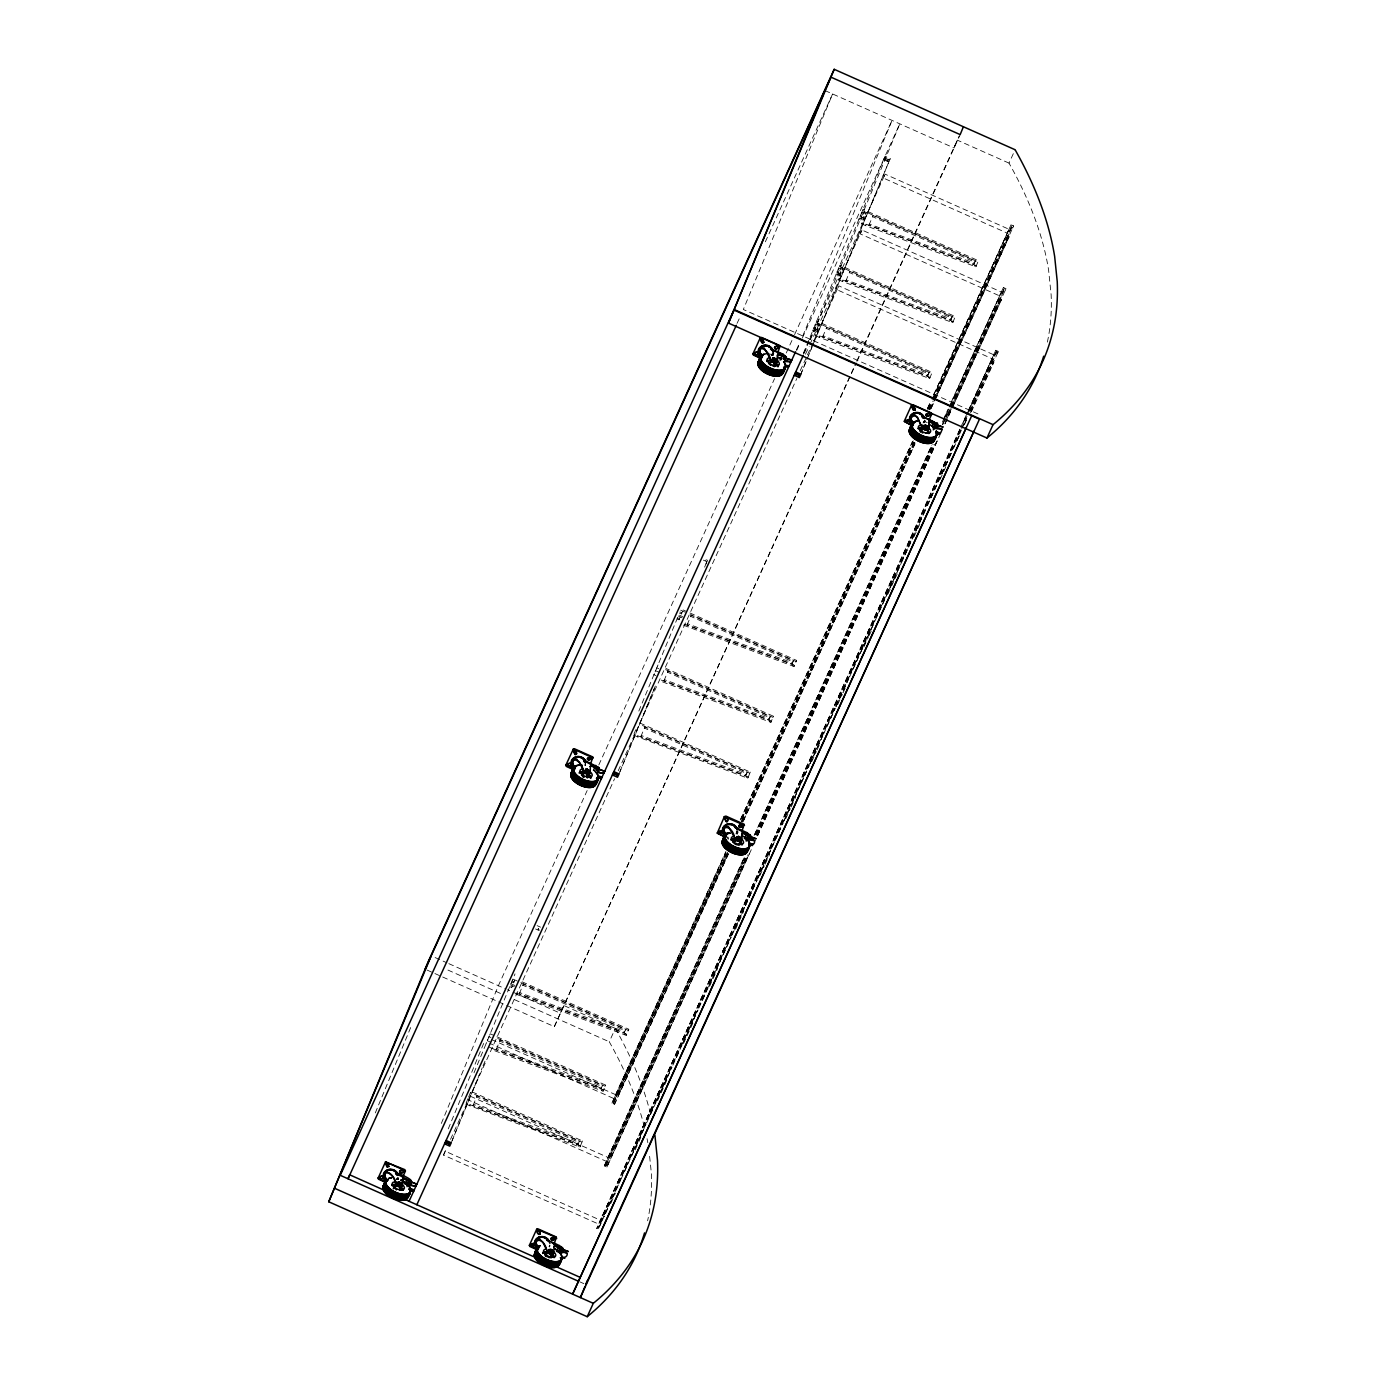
<?xml version="1.0" encoding="UTF-8"?>
<svg xmlns="http://www.w3.org/2000/svg" width="1386" height="1386" viewBox="0 0 1386 1386"><rect width="100%" height="100%" fill="white"/><g stroke="black" fill="none" stroke-linecap="round" stroke-linejoin="round"><path stroke-width="0.75" stroke-dasharray="5 3.75" d="M737.629 831.669L737.179 833.298M585.568 763.79L585.048 765.488A6.549 5.665 22.5 0 0 585.464 764.05M773.405 353.066L772.678 355.37A7.467 6.462 22.5 0 0 773.128 353.742M773.353 354.868L773.838 353.153M736.919 831.08L736.399 832.778A6.549 5.665 22.5 0 0 736.798 831.357M737.577 833.471L738.062 831.739M924.757 420.374L924.012 422.661A7.467 6.462 22.5 0 0 924.479 421.032M925.19 420.443L924.427 422.834A7.9 6.843 22.5 0 0 924.912 421.119M375.294 1112.923L377.772 1106.946M378.603 1104.937L411.677 1025.12M397.366 1178.013L396.794 1179.382A6.549 5.665 22.5 0 0 397.193 1177.961M397.782 1178.169L397.747 1178.256A6.982 6.046 22.5 0 1 396.881 1179.59M398.025 1178.81L397.747 1179.469A7.467 6.462 22.5 0 0 398.215 1177.84M398.44 1178.966L398.163 1179.659A7.9 6.843 22.5 0 0 398.648 1177.927M441.337 1123.44L498.388 985.689L587.162 790.557M448.267 1128.88L483.818 1043.034M473.995 1072.833L515.02 973.908M772.279 353.898L771.707 355.284A6.549 5.665 22.5 0 0 772.123 353.863M772.556 354.4L772.21 355.266A6.982 6.046 22.5 0 0 772.626 353.742M772.66 354.158L772.695 354.071A6.982 6.046 22.5 0 1 771.794 355.474M511.642 981.964L513.582 982.813L514.691 980.248L514.189 981.357M959.961 429.712L598.579 1224.046L443.52 1155.092L445.149 1151.177L600.207 1220.13M467.948 1098.648L466.146 1103.013L470.027 1104.729L580.439 1145.962L579.92 1147.071L465.627 1104.122M468.555 1097.192L470.356 1092.826L469.854 1093.952M539.258 930.058L538.236 928.828M538.478 928.377L537.976 929.486M452.148 1140.383L479.261 1074.912M451.247 1142.774L482.241 1067.844M483.056 1065.851L485.533 1059.909M473.024 1105.491L477.079 1095.806L579.313 1141.267L577.91 1144.559L473.024 1105.491L473.544 1104.365L578.412 1143.433L577.91 1144.559M496.171 1049.618L500.225 1039.95L602.46 1085.411L601.039 1088.703L496.171 1049.618L496.673 1048.509L601.559 1087.577L601.039 1088.703M519.317 993.762L523.354 984.095L625.588 1029.538L624.185 1032.83L519.317 993.762L519.819 992.653L624.688 1031.721L624.185 1032.83M638.825 711.087L641.302 705.093M642.134 703.1L678.759 614.882L682.64 616.614M677.044 618.901L678.984 619.767L680.093 617.203L679.59 618.312L681.531 619.178M679.452 613.097L681.392 613.946L682.501 611.382L681.999 612.508M635.758 729.781L633.956 734.147L637.837 735.862L748.249 777.096L747.747 778.222L633.454 735.256M704.608 567.151L707.068 561.191L706.046 559.961M706.288 559.511L705.786 560.62M619.958 771.517L655.578 685.429M619.057 773.925L655.803 685.082M705.942 564.05L707.588 560.083M802.737 336.001L892.047 120.391L793.416 337.214M640.852 736.624L644.888 726.94L747.123 772.4L746.222 774.583L745.72 775.692L640.852 736.624L641.354 735.498L746.222 774.583M663.981 680.751L668.035 671.084L770.269 716.545L769.369 718.71L768.866 719.836L663.981 680.751L664.483 679.642L769.369 718.71M687.127 624.895L691.181 615.228L793.398 660.689L792.497 662.855L791.995 663.963L687.127 624.895L687.629 623.787L792.497 662.855M803.482 353.084L885.03 156.323L890.193 158.628L808.367 355.959M810.498 339.449L899.809 123.839L801.16 340.661M814.552 331.808L815.055 330.682L813.114 329.833L812.612 330.942L814.552 331.808L815.661 329.227L817.601 330.093L815.28 335.568L819.161 337.3L929.573 378.534L930.075 377.408L815.782 334.459L815.28 335.568M816.96 325.987L817.463 324.878L815.522 324.012L815.02 325.121L816.96 325.987L818.069 323.423L820.01 324.289L817.688 329.764L813.807 328.032L814.327 326.923L818.19 328.638L817.688 329.764M837.681 275.935L838.183 274.826L836.26 273.96L835.741 275.086L837.681 275.935L838.79 273.371L840.73 274.237L838.426 279.712L842.29 281.427L952.719 322.661L953.221 321.552L838.928 278.603L838.426 279.712M840.089 270.131L840.592 269.023L838.669 268.156L838.149 269.265L840.089 270.131L841.198 267.567L843.138 268.416L840.834 273.891L836.953 272.176L837.456 271.067L841.337 272.782L840.834 273.891M860.827 220.079L861.33 218.971L859.389 218.104L858.887 219.213L860.827 220.079L861.936 217.515L863.876 218.382L861.555 223.856L865.436 225.571L975.848 266.805L976.35 265.696L862.057 222.73L861.555 223.856M863.235 214.276L863.738 213.149L861.797 212.301L861.295 213.409L863.235 214.276L864.344 211.694L866.285 212.56L863.963 218.035L860.082 216.32L860.602 215.194L864.466 216.926L863.963 218.035M888.911 161.521L884.008 158.558M884.511 157.45L889.414 160.395M800.19 375.589L805.976 361.607M806.808 359.615L811.763 347.626M812.594 345.634L890.193 158.628M800.883 374.237L807.536 357.952M968.762 410.031L993.866 354.833L838.807 285.88L837.179 289.813L992.237 358.749M949.497 406.41L1001.506 292.082L861.936 230.024L860.325 233.939L999.878 295.998M933.8 394.889L1009.129 229.331L885.082 174.168L883.454 178.084L1007.501 233.246M822.678 336.937L826.732 327.252L928.966 372.713L928.066 374.896L927.563 376.004L822.678 336.937L823.18 335.81L928.066 374.896M845.824 281.081L849.861 271.396L952.095 316.857L951.194 319.023L950.692 320.149L845.824 281.081L846.326 279.955L951.194 319.023M868.953 225.208L873.007 215.54L975.242 261.001L974.341 263.167L973.838 264.293L868.953 225.208L869.455 224.099L974.341 263.167M442.723 977.026L554.331 1026.645L855.907 363.063M579.92 1147.071L582.501 1140.973L470.997 1091.388M603.066 1091.215L603.568 1090.106L602.286 1089.535L493.156 1048.873L492.654 1049.982L603.066 1091.215L605.63 1085.117L490.211 1033.8L489.708 1034.909M515.783 994.126L626.212 1035.359L628.776 1029.261L521.188 981.409M549.376 1246.101L549.099 1246.759A7.467 6.462 22.5 0 0 549.566 1245.148M549.774 1246.274L549.497 1246.95A7.9 6.843 22.5 0 0 549.982 1245.217M745.72 775.692L747.123 772.4M768.866 719.836L770.269 716.545M791.995 663.963L793.398 660.689M728.43 853.932L614.535 1104.261L611.954 1103.117L725.866 851.541M727.598 852.962L613.201 1103.048L726.697 852.529M747.747 778.222L750.311 772.106L638.807 722.539M770.876 722.349L771.378 721.24L770.096 720.668L660.966 680.006L660.464 681.115L770.876 722.349L773.457 716.25L665.852 668.416M683.593 625.259L794.022 666.493L796.586 660.394L683.125 609.944M613.721 1103.273L727.39 853.274M614.535 1104.261L728.43 853.724M618.191 1091.025L619.022 1093.433L619.958 1091.198L617.376 1090.037M927.563 376.004L928.966 372.713M950.692 320.149L952.095 316.857M973.838 264.293L975.242 261.001M929.573 378.534L932.154 372.436L816.718 321.102L816.215 322.228L931.635 373.544L932.154 372.436M952.719 322.661L955.283 316.562L839.864 265.246L839.362 266.355L954.781 317.689L955.283 316.562M975.848 266.805L978.429 260.707L863.01 209.39L862.49 210.499L977.91 261.815L978.429 260.707M751.281 849.67L606.912 1167.012L604.331 1165.869L744.247 857.137M745.98 858.558L605.578 1165.799L745.062 858.125M606.098 1166.042L747.556 854.919M606.912 1167.012L749.497 853.412M610.55 1153.776L611.399 1156.201L612.317 1153.949L609.736 1152.805M932.085 399.445L1011.035 224.757L1013.616 225.901L1012.681 228.153L1011.849 225.727L932.934 399.185M1011.849 225.727L1007.379 237.994L933.852 399.618M959.892 429.106L596.69 1228.62L959.857 430.353M1007.379 237.994L1008.072 236.33L1009.095 236.781L934.666 400.589M949.566 407.016L1003.395 287.508L1005.976 288.652L1005.058 290.904L1004.209 288.496L950.415 406.756M1004.209 288.496L999.756 300.745L951.333 407.172M999.756 300.745L1000.432 299.081L1001.472 299.549L952.147 408.16M967.03 414.57L995.772 350.26L998.353 351.42L997.418 353.655L996.586 351.247L967.878 414.327M996.586 351.247L970.598 410.81M992.116 363.496L992.809 361.833L993.831 362.3L992.93 364.483L990.349 363.323M765.349 241.805L832.605 93.971L743.329 309.494L981.063 415.298M737.023 323.371L739.881 317.429M598.821 764.933L774.583 378.603M786.243 352.98L792.515 339.189M796.465 349.792L799.15 343.884M796.673 350.519L800.259 342.637M487.82 1039.604L487.3 1040.73L491.181 1042.445M488.513 1037.819L489.015 1036.711L490.956 1037.56M513.582 982.813L514.085 981.704L512.162 980.838M655.11 671.864L655.63 670.737L659.493 672.47M656.323 668.953L656.825 667.844L658.766 668.693M657.518 666.042L658.038 664.933M681.392 613.946L681.912 612.837L679.972 611.971M864.344 211.694L863.825 212.82L865.765 213.687L866.285 212.56M486.105 1043.623L486.607 1042.515M511.78 987.178L512.283 986.07L511.677 987.508L509.753 986.659L509.234 987.768L511.174 988.634M654.417 673.648L653.915 674.774L655.855 675.623M678.984 619.767L679.504 618.658L677.563 617.792M861.936 217.515L861.416 218.624L863.357 219.49L863.876 218.382M887.612 160.932L888.391 159.165M841.198 267.567L840.696 268.676L842.636 269.542L843.138 268.416M838.79 273.371L838.287 274.497L840.228 275.346L840.73 274.237M803.482 353.534L809.026 341.684M809.753 339.726L885.082 174.168M804.226 353.239L806.912 347.332M818.069 323.423L817.549 324.532L819.49 325.398L820.01 324.289M815.661 329.227L815.141 330.353L817.082 331.219L817.601 330.093M805.457 354.21L809.199 346.292M809.926 344.352L861.936 230.024M865.436 225.571L865.938 224.463M443.52 1155.092L447.106 1147.21M450.519 1139.361L614.622 778.655M618.208 770.772L796.829 378.499M800.242 370.634L806.687 356.826M807.414 354.868L812.976 343.018M813.703 341.077L838.807 285.88M842.29 281.427L842.809 280.319M523.354 984.095L522.851 985.203L625.086 1030.664L625.588 1029.538M691.181 615.228L690.661 616.337L792.896 661.798M873.007 215.54L872.504 216.649L974.739 262.11M469.507 1105.837L470.027 1104.729M637.317 736.988L637.837 735.862M819.161 337.3L819.663 336.174M500.225 1039.95L499.722 1041.059L601.94 1086.52L602.46 1085.411M668.035 671.084L667.532 672.193L769.767 717.653M849.861 271.396L849.358 272.522L951.593 317.966M477.079 1095.806L476.576 1096.932L578.811 1142.376L579.313 1141.267M644.888 726.94L644.386 728.066L746.621 773.509M826.732 327.252L826.229 328.378L928.447 373.839M856.808 361.088L959.06 136.313M554.331 1026.645L856.236 363.028M857.137 361.053L960.169 134.598M644.334 1126.783A642.757 321.24 24.5 0 0 609.268 1041.787L615.349 1028.412L563.669 1005.439L560.412 1013.27L507.553 989.76M1047.366 342.117A642.757 321.24 24.5 0 0 1051.142 294.941L1048.578 269.923A642.757 321.24 24.5 0 0 1009.008 163.115L1015.106 149.74M624.913 1034.788L625.415 1033.661L626.715 1034.251L626.212 1035.359M792.723 665.921L793.225 664.795L794.524 665.384L794.022 666.493M974.566 266.233L975.068 265.124M628.776 1029.261L628.274 1030.37L512.855 979.053M796.586 660.394L796.084 661.503L690.436 614.535M601.767 1090.643L602.286 1089.535M769.594 721.777L770.096 720.668M951.42 322.089L951.922 320.98M605.63 1085.117L605.128 1086.226L495.582 1037.525M773.457 716.25L772.938 717.376L663.392 668.658M578.638 1146.499L579.14 1145.39M746.448 777.633L746.95 776.524M928.273 377.962L928.793 376.836M582.501 1140.973L581.999 1142.099L470.478 1092.514M750.311 772.106L749.809 773.232L640.263 724.514M740.211 820.01L912.386 441.562M927.632 408.056L930.318 402.148M933.904 394.265L1011.035 224.757M725.935 852.147L613.859 1098.544L489.795 1043.381M741.008 818.676L912.456 442.169M927.529 408.697L930.387 402.754M611.954 1103.117L725.831 852.788M741.077 819.282L913.253 440.835M927.598 409.303L931.184 401.42M741.926 819.022L913.201 442.55M928.447 409.043L932.033 401.16M613.201 1103.048L727.39 852.511M741.441 821.188L914.621 440.817M928.845 409.234L932.743 401.143M933.332 399.376L1012.369 225.97M741.753 821.725L914.812 441.32M929.157 409.771L932.743 401.888M933.644 399.93L1008.072 236.33M741.96 821.413L915.02 441.008M929.365 409.459L932.951 401.576M619.022 1093.433L727.563 854.66M742.775 821.43L914.968 442.723M930.179 409.476L1013.616 225.901M742.775 822.193L914.951 443.745M931.08 408.264L933.783 402.356M934.684 400.381L1009.095 236.781M743.676 820.425L914.933 443.953M931.08 408.472L933.766 402.564M754.105 835.463L931.652 445.183M943.312 419.56L947.799 409.719M951.385 401.836L1003.395 287.508M744.317 857.743L606.219 1161.295L468.624 1100.12M754.902 834.112L931.721 445.807M942.324 422.176L948.769 408.35M604.331 1165.869L744.213 858.384M754.972 834.736L932.518 444.456M944.178 418.832L948.665 408.974M755.82 834.476L932.483 446.171M942.341 424.497L949.514 408.731M605.578 1165.799L745.755 858.107M756.219 834.667L933.887 444.438M942.74 424.688L944.646 420.772M944.836 420.53L950.207 408.697M950.813 406.947L1004.729 288.721M756.531 835.204L934.077 444.941M947.539 415.367L950.224 409.459M951.125 407.484L1000.432 299.081M756.739 834.892L934.285 444.629M947.747 415.055L950.432 409.147M611.399 1156.201L747.73 856.323M757.553 834.909L936 442.671M945.876 420.998L951.281 408.887M952.147 407.189L1005.976 288.652M757.57 835.671L937.802 439.483M944.975 423.718L951.246 409.927M952.147 407.952L1001.472 299.549M757.553 835.879L939.587 435.758M944.975 423.925L951.246 410.135M960.793 427.131L995.772 350.26M963.374 421.846L968.034 411.971M963.443 422.47L966.146 416.545M960.706 430.093L597.938 1228.568L961.416 430.076M961.607 428.118L966.995 416.285M962.005 428.309L966.787 418.243M970.079 410.568L997.106 351.472M600.935 1223.18L598.457 1228.793L601.143 1222.868M605.422 1213.339L620.668 1179.832M624.254 1171.932L626.94 1166.024M631.427 1156.167L645.772 1124.635M650.259 1114.777L652.945 1108.869M656.531 1100.986L671.777 1067.48M676.264 1057.622L678.949 1051.714M682.536 1043.814L697.782 1010.307M702.269 1000.467L704.954 994.542M708.541 986.659L725.588 949.219M726.489 947.244L730.959 937.386M734.545 929.504L751.593 892.047M752.494 890.072L756.964 880.231M757.865 878.256L777.598 834.892M778.499 832.917L782.969 823.059M783.87 821.101L803.603 777.737M804.486 775.762L808.974 765.904M809.874 763.929L823.319 734.372M826.905 726.489L829.608 720.564M830.491 718.606L834.978 708.748M835.879 706.773L849.323 677.2M852.91 669.317L855.612 663.409M856.496 661.434L875.328 620.044M878.915 612.162L881.617 606.254M882.501 604.279L901.333 562.889M904.919 555.006L907.622 549.081M908.506 547.124L926.454 507.692M930.924 497.834L933.627 491.926M934.51 489.951L952.459 450.537M956.929 440.679L959.632 434.771M964.119 424.913L966.804 419.005M970.391 411.122L992.809 361.833M602.044 1220.91L614.604 1193.311M615.505 1191.336L619.975 1181.478M620.876 1179.521L627.148 1165.713M628.049 1163.738L640.609 1136.156M641.51 1134.181L645.98 1124.323M646.881 1122.348L653.152 1108.557M654.053 1106.582L666.614 1078.984M667.515 1077.026L671.985 1067.168M672.886 1065.193L679.157 1051.402M680.058 1049.427L692.619 1021.828M693.52 1019.853L697.99 1009.996M698.89 1008.038L705.162 994.23M706.063 992.255L718.624 964.673M719.525 962.698L731.167 937.075M732.068 935.1L744.629 907.501M745.529 905.543L751.801 891.735M752.702 889.76L757.172 879.919M758.073 877.944L770.633 850.346M771.534 848.371L777.806 834.58M778.707 832.605L783.177 822.747M784.078 820.789L796.638 793.19M797.539 791.215L803.811 777.425M804.712 775.45L809.181 765.592M810.082 763.617L822.643 736.018M823.544 734.06L829.816 720.252M830.716 718.294L835.186 708.437M836.087 706.462L848.648 678.863M849.549 676.888L855.82 663.097M856.721 661.122L874.653 621.708M875.554 619.733L881.825 605.942M882.726 603.967L900.657 564.552M901.558 562.577L907.83 548.769M908.731 546.812L926.662 507.38M927.563 505.405L933.835 491.614M934.736 489.639L952.667 450.225M953.551 448.25L959.84 434.459M964.327 424.601L967.012 418.693M610.931 1203.187L615.453 1193.051M635.152 1149.964L641.458 1135.896M657.57 1100.692L660.29 1094.507M661.157 1092.809L667.463 1078.724M683.575 1043.519L686.295 1037.334M687.161 1035.637L693.433 1021.846M709.58 986.364L712.3 980.179M713.166 978.481L717.671 968.346M735.585 929.209L738.305 923.024M739.171 921.326L743.676 911.191M759.823 875.709L764.31 865.852M765.176 864.154L769.646 854.296M785.827 818.554L790.315 808.696M791.181 806.999L795.651 797.141M811.832 761.399L816.319 751.541M817.186 749.843L819.906 743.658M837.837 704.227L842.324 694.369M843.19 692.671L845.91 686.486M863.842 647.071L868.329 637.213M869.195 635.516L871.881 629.608M888.045 593.849L894.334 580.058M895.2 578.36L897.885 572.435M914.05 536.694L920.339 522.886M940.054 479.539L946.343 465.731M970.512 412.785L998.353 351.42M971.413 411.781L993.831 362.3M927.251 422.609L924.046 421.361A6.982 6.046 22.5 0 1 923.128 422.782M684.112 624.15L793.225 664.795M516.302 993L625.415 1033.661M1009.008 163.115L957.328 140.142L954.07 147.973L824.861 90.523M883.506 159.685L888.669 161.971M1005.612 237.82L1008.194 238.964M997.989 300.571L1000.571 301.715M703.395 560.135L706.843 561.659M680.665 610.186L688.495 613.669M678.256 615.99L682.137 617.723M537.11 925.64L540.54 927.182M535.585 928.984L539.033 930.526M510.949 983.748L514.83 985.463M510.446 984.857L514.327 986.589M435.117 957.553L446.864 962.785M448.821 963.651L505.595 988.894M447.938 970.061L500.796 993.571M514.501 999.652L609.268 1041.787M427.061 970.061L432.934 972.677M434.892 973.544L440.765 976.16M491.424 1039.465L615.471 1094.611M614.414 1101.61L615.436 1102.078M489.275 1047.14L493.156 1048.873M470.252 1096.187L607.848 1157.379M606.773 1164.379L607.813 1164.829M602.113 1215.557L604.694 1216.7M579.885 1281.877L583.852 1283.644M649.618 1156.34L651.403 1173.613A642.757 321.24 24.5 0 1 647.609 1220.789M772.99 352.893A6.982 6.046 22.5 0 1 771.69 355.734M769.126 353.967A13.496 6.757 24.5 0 1 772.366 354.66M773.561 353.828A7.9 6.843 22.5 0 1 773.076 355.544M923.024 423.025A6.982 6.046 22.5 0 0 923.89 421.708L923.544 422.557A6.982 6.046 22.5 0 0 923.977 421.032M647.054 1138.738A642.757 321.24 24.5 0 1 647.816 1142.705M615.349 1028.412A642.757 321.24 24.5 0 1 650.432 1113.408M584.961 763.651A6.549 5.665 22.5 0 1 584.996 765.159M585.481 763.426A6.982 6.046 22.5 0 1 585.516 765.037M396.76 1179.85A6.982 6.046 22.5 0 0 397.626 1178.516L397.28 1179.365A6.982 6.046 22.5 0 0 397.713 1177.84M397.228 1178.325A6.549 5.665 22.5 0 1 396.413 1179.573M737.213 831.479A6.982 6.046 22.5 0 1 736.78 833.003M736.312 830.942A6.549 5.665 22.5 0 1 735.931 833.887M736.85 832.345A6.982 6.046 22.5 0 1 736.416 833.852M737.785 832.432A7.9 6.843 22.5 0 1 737.3 834.147M737.352 832.345A7.467 6.462 22.5 0 1 736.902 833.974M737.352 831.15L736.919 832.674A6.982 6.046 22.5 0 0 737.317 831.236M771.344 355.474A6.549 5.665 22.5 0 0 772.556 352.806A6.549 5.665 22.5 0 1 771.361 355.422"/><path stroke-width="1.5" d="M590.419 766.302L590.141 772.747A3.673 1.836 24.5 0 1 587.335 773.873A3.673 1.836 24.5 0 1 583.437 771.292C582.518 761.451 569.109 752.875 572.92 768.676M750.606 835.654L749.15 838.894L750.606 835.654L743.468 833.281A1.819 0.918 24.5 0 0 741.805 833.454L741.631 839.691A3.673 1.836 24.5 0 1 738.842 840.817A3.673 1.836 24.5 0 1 734.944 838.235L728.326 826.489L724.22 827.598L722.626 832.674L718.554 832.83L719.022 831.34L722.73 830.734M777.546 354.989L777.407 361.088A3.673 1.836 24.5 0 1 774.618 362.231A3.673 1.836 24.5 0 1 770.72 359.632L764.119 347.886C758.748 346.656 757.397 353.898 759.771 357.432M928.88 422.297L928.759 428.378A3.673 1.836 24.5 0 1 925.969 429.521A3.673 1.836 24.5 0 1 922.071 426.94L919.542 422.332M384.858 1181.53C380.578 1165.47 394.871 1173.076 395.807 1183.748A3.673 1.836 24.5 0 0 399.705 1186.329A3.673 1.836 24.5 0 0 402.494 1185.186M772.955 359.788L774.913 360.655L774.098 358.697M408.004 1180.577L409.268 1181.704C418.884 1181.374 389.223 1168.745 397.193 1174.635M595.807 767.775L597.245 768.884M596.846 770.321L595.911 769.542L597.487 770.356M597.383 770.443L598.18 772.764C613.062 773.353 593.884 774.324 599.445 769.334L604.85 771.448L599.445 769.334M559.372 1247.92L560.62 1249.011C570.789 1249.15 540.436 1237.126 547.799 1240.782M561.538 1247.365L560.29 1250.64L560.62 1249.011M561.174 1250.83L559.442 1249.635L560.706 1250.432M561.85 1256.807C567.532 1259.631 570.356 1249.825 561.728 1252.857L561.105 1250.674M782.951 356.514L784.355 357.571M784.909 359.684L786.122 356.826L784.926 360.291L785.793 357.293L779.088 355.024A1.819 0.918 24.5 0 0 777.425 355.197M747.175 835.117L748.579 836.174M741.649 833.8A1.819 0.918 24.5 0 1 743.312 833.627L749.774 835.706L748.717 837.231C746.552 839.656 750.017 832.241 750.346 835.429M748.735 838.703L749.15 838.894M935.169 426.039C941.007 415.263 933.021 436.659 937.577 424.081M402.46 1179.451L402.494 1179.295A1.819 0.918 24.5 0 1 404.158 1179.122L411.157 1181.842L404.314 1178.776A1.819 0.918 24.5 0 0 402.65 1178.949L402.338 1185.532A3.673 1.836 24.5 0 1 399.549 1186.676A3.673 1.836 24.5 0 1 395.651 1184.094C394.715 1174.237 381.323 1165.661 385.135 1181.478M590.263 766.649L590.453 766.163A1.819 0.918 24.5 0 1 592.117 765.973L598.96 769.039L591.961 766.337A1.819 0.918 24.5 0 0 590.297 766.51M553.811 1246.742L553.846 1246.603A1.819 0.918 24.5 0 1 555.509 1246.43L562.508 1249.132L561.313 1248.388L560.083 1250.172M741.805 833.454L741.475 840.037A3.673 1.836 24.5 0 1 738.686 841.181A3.673 1.836 24.5 0 1 734.788 838.582C732.934 824.999 718.762 822.816 724.999 838.253M378.17 1177.667L378.395 1179.174L385.897 1182.553M383.818 1177.788C380.977 1171.724 375.849 1183.367 383.974 1177.442C382.016 1172.417 375.901 1182.033 383.818 1177.667M386.018 1163.097C386.538 1171.846 391.51 1162.317 386.07 1163.27M399.653 1171.187C398.388 1174.739 406.427 1172.313 403.447 1170.044C397.47 1168.935 400.086 1175.588 404.088 1171.413M565.973 764.864L566.198 766.371L573.7 769.75M567.134 765.02C572.886 759.961 571.933 768.589 567.272 764.933M573.457 751.091C578.36 746.24 576.42 761.312 573.613 751.021M587.248 758.974L590.679 757.137L591.597 759.164M591.735 758.956L590.834 757.501L587.664 758.333M753.1 353.551L753.326 355.076L760.827 358.437M758.887 353.343C752.893 358.801 754.123 349.341 758.818 353.17C753.672 358.177 753.586 349.48 758.87 352.581M537.214 1230.612C535.741 1232.83 540.332 1236.693 540.297 1232.951M556.652 1238.599L556.184 1236.953L538.045 1228.88L536.642 1229.434M725.017 817.931C730.301 817.359 726.143 826.073 725.017 817.809M912.144 406.496L913.183 410.048L914.899 410.013M910.152 420.738L906.877 422.228L905.734 420.668M915.107 409.961L914.05 406.41L911.988 406.843M931.583 414.501L931.097 412.837L912.958 404.781L911.416 405.544M644.525 1232.899A642.757 321.24 24.5 0 1 587.214 1316.7L328.759 1201.783L428.361 961.347L834.199 69.3L1015.106 149.74A642.757 321.24 24.5 0 1 1054.659 256.531L1057.241 281.566A642.757 321.24 24.5 0 1 993.034 424.653L986.953 438.028L728.516 323.111L824.861 90.523M328.759 1201.783L431.202 955.82M728.516 323.111L834.199 69.3M406.791 1185.238L408.108 1182.327L409.043 1183.124M411.469 1181.149C411.278 1186.295 407.588 1181.721 410.377 1185.567C425.259 1186.208 405.994 1187.04 411.642 1182.137L417.03 1184.285L411.642 1182.137M409.355 1183.142L410.637 1181.201L408.957 1183.349L408.021 1182.535M584.979 761.832L583.697 760.013L598.96 767.567L597.799 771.586L598.631 767.965L583.627 760.793A6.549 5.665 22.5 0 1 584.494 762.161M597.799 771.586L599.116 768.087M599.254 768.346L598.302 768.416M445.062 1142.705L449.203 1143.779M448.943 1144.438L449.705 1142.67M782.934 358.437L783.974 359.026M784.926 360.291L785.914 356.878L782.605 354.608M786.382 357.051L779.244 354.677A1.819 0.918 24.5 0 0 777.581 354.851L777.251 361.434A3.673 1.836 24.5 0 1 774.462 362.578A3.673 1.836 24.5 0 1 770.564 359.979C769.628 350.138 756.236 341.562 760.048 357.38M612.872 773.856L617.013 774.913M616.753 775.571L617.532 773.804M794.698 374.168L798.856 375.242M798.579 375.883L799.358 374.116M963.409 126.75L960.169 134.598L830.942 77.148L425.104 969.195M747.245 836.832L748.197 837.629L747.245 836.832L745.928 839.743M966.319 427.598L572.626 1294.126L971.69 415.765M935.619 426.334L934.372 425.519L935.065 426.386M935.862 427.408L935.342 426.697L936.641 428.759L942.272 429.279L940.557 433.056L936.763 432.692M937.733 424.341L936.174 424.324L936.797 425.138L930.422 422.314A1.819 0.918 24.5 0 0 928.759 422.487M585.013 1286.381L580.37 1297.573L979.452 419.213L733.922 310.048L340.263 1175.328L577.927 1281.01M587.404 1280.595L585.793 1284.51L974.063 431.046M736.295 325.312L348.025 1178.776L349.67 1174.791L385.013 1190.591M386.036 1182.206L378.118 1178.152L385.62 1161.624M760.221 337.907L752.945 353.898L760.966 358.108M576.628 759.528L579.487 762.369L583.61 770.945A3.673 1.836 24.5 0 0 587.508 773.527A3.673 1.836 24.5 0 0 590.297 772.4M397.453 1182.916L399.324 1181.877L401.074 1182.847L400.952 1184.874L397.713 1184.077L397.453 1182.916L399.324 1181.877M585.637 769.265L585.516 771.292L587.266 772.262L589.137 771.205L587.127 769.074L585.637 769.265L585.516 771.292M772.764 357.952L772.626 359.979L774.376 360.949L776.264 359.892L774.254 357.761L772.764 357.952L772.626 359.979M397.713 1184.077L397.834 1182.05M586.884 770.46L587.127 769.074M774.393 358.922L774.254 357.761M402.65 1177.182L405.457 1170.962M590.436 764.379L592.896 756.999L574.497 748.786L572.955 749.549M777.563 353.084L780.214 345.894M399.463 1185.047L401.351 1184.008M587.266 772.262L589.137 771.205M774.376 360.949L774.202 359.58M401.074 1182.847L400.952 1184.874M588.877 770.044L588.755 772.071M775.865 360.758L776.004 358.731M405.18 1184.216L407.172 1179.815M593.485 770.304L595.72 765.367M780.093 360.117L782.847 354.071L770.807 348.718L772.106 350.537M407.034 1186.641L410.187 1180.075M596.604 770.408L597.99 767.272M783.731 359.095L785.117 355.977L786.122 356.826M409.598 1184.216L410.862 1181.409M597.401 771.413L598.527 768.641M411.313 1180.889L409.684 1183.315M409.078 1201.298L795.564 351.767M416.839 1204.746L803.326 355.214M529.383 1245.304L536.642 1229.295M724.445 816.51L717.186 833.246L725.051 837.04M904.296 421.188L911.555 405.197M536.988 1251.263C531.323 1236.295 544.663 1237.074 546.985 1251.385A3.673 1.836 24.5 0 0 550.883 1253.966A6.064 3.032 24.5 0 1 554.019 1257.639M540.176 1239.621L543.017 1242.462L547.141 1251.038A3.673 1.836 24.5 0 0 551.039 1253.62A3.673 1.836 24.5 0 0 553.828 1252.476L554.002 1246.257A1.819 0.918 24.5 0 1 555.665 1246.066L562.318 1248.336L552.096 1242.93M911.122 424.722C906.964 418.035 916.891 410.741 918.745 420.79M915.089 415.523L917.948 418.364L921.915 427.286A3.673 1.836 24.5 0 0 925.813 429.868A3.673 1.836 24.5 0 0 928.603 428.724L928.915 422.141A1.819 0.918 24.5 0 1 930.578 421.968L936.867 424.48L936.312 426.888L935.602 426.195M548.787 1250.224L550.675 1249.167L552.425 1250.137L552.286 1252.164L549.047 1251.385L548.787 1250.224L550.277 1250.033L552.286 1252.164M736.59 837.421L738.478 836.364L740.228 837.335L740.089 839.362L736.85 838.582L736.59 837.421L738.08 837.231L740.089 839.362M923.717 426.108L925.588 425.052L927.338 426.039L927.217 428.066L923.977 427.269L923.717 426.108L925.588 425.052M549.047 1251.385L549.185 1249.34M736.85 838.582L736.988 836.555M923.977 427.269L924.098 425.242M738.062 837.612L738.478 836.364M553.984 1244.472L556.288 1237.438L536.832 1229.261M741.787 831.669L744.23 824.289L725.848 816.077L724.289 816.839M928.897 420.374L931.721 414.154L930.959 413.184M550.814 1252.355L552.685 1251.298M738.599 839.552L740.488 838.495M925.12 426.524L924.306 427.079L925.38 427.979L927.615 427.183M552.026 1251.004L552.425 1250.137M739.829 838.201L740.228 837.335M927.338 426.039L927.217 428.066M556.531 1251.506L559.268 1245.46M744.317 838.721L747.071 832.657L735.03 827.321L735.602 827.979M931.946 426.282L933.436 423.007M558.125 1252.528L559.442 1249.635M933.142 428.222L934.372 425.519M746.17 841.129L748.405 836.208M933.298 429.833L935.706 424.878M561.399 1251.004L561.971 1248.509M748.613 838.253L749.982 835.256L736.434 828.603M560.949 1251.506L562.647 1248.18M561.347 1251.679L562.803 1248.439M561.902 1251.402L562.993 1249.427L568.381 1251.541L562.699 1249.774M749.705 838.599L750.796 836.624L756.184 838.79L750.484 836.971M942.168 429.262L936.815 427.356L937.906 425.329L943.208 427.061L937.612 425.623M749.635 844.005C756.687 846.5 755.665 837.421 749.722 838.738M587.214 1316.7L593.295 1303.325A642.757 321.24 24.5 0 0 657.484 1160.238L654.92 1135.203M774.826 358.576L775.207 359.442M586.538 769.888L587.421 769.525M585.914 770.408L587.785 771.534L586.209 771.032M398.51 1183.384L399.878 1183.817M399.307 1182.293L400.381 1183.471M926.246 425.641L925.969 426.749L925.242 425.554M926.368 425.987L925.328 425.658L926.61 425.97M738.01 837.317L739.258 838.08L739.275 837.057M551.143 1249.67L550.519 1249.618M760.654 339.553C764.795 336.018 763.721 348.267 760.81 339.968M571.76 764.656C566.285 770.183 566.372 760.637 571.742 763.877M587.595 758.159L588.236 760.169L591.735 758.818M388.981 1166.44L386.919 1166.856L386.226 1162.923M905.664 420.755L909.857 419.421M914.951 410.187C915.193 402.928 909.112 408.368 914.639 410.117M910.221 420.634L905.82 421.188M926.073 414.154C924.115 417.532 931.998 416.129 929.833 413.721C924.999 412.144 925.138 418.295 930.006 414.986M930.058 415.159L929.434 413.149L925.917 414.501M718.832 831.513L719.594 833.177L722.764 832.328M742.948 826.454L742.168 824.791L739.258 825.519M551.143 1238.252C551.767 1244.316 560.239 1233.765 551.212 1238.426M785.498 360.152L790.921 361.989L785.308 361.469L784.736 359.494M934.32 423.666L935.533 424.896M760.204 338.028L761.624 337.474L779.764 345.547M911.555 405.318L912.82 405.11M914.76 410.343L915.158 409.459M905.803 420.547L909.926 419.975M573.423 748.838L565.835 765.211L573.839 769.403M576.628 753.845L575.069 753.915L573.683 751.281M724.428 816.631L744.525 825.311M739.154 825.294C736.572 828.845 745.148 827.459 742.844 824.687C737.941 822.989 737.82 829.798 742.879 826.299M537.214 1230.733L539.137 1231.097M551.351 1238.096C549.653 1243.987 560.36 1235.169 551.455 1238.322M786.278 358.264L791.96 360.187L786.295 358.402M776.264 359.892L773.336 359.736M738.288 837.612L739.05 837.179M398.735 1182.812L400.45 1183.332L398.908 1182.501M739.119 839.24L737.352 838.721L738.01 837.837M760.412 337.872L761.486 337.82M591.545 758.991L588.669 759.857L587.404 758.904M718.884 831.669L722.799 831.271M385.481 1161.97L404.833 1169.645L405.388 1171.066M936.226 423.839L936.901 424.393M410.637 1181.201L395.564 1173.336M775.034 359.476L774.895 358.35M926.143 427.598L925.276 426.767M587.941 770.391L587.248 769.49M739.033 838.911L738.149 838.08M550.64 1249.583L551.333 1250.484M551.472 1250.882L550.675 1250.536M398.51 1183.505L398.856 1184.701L400.052 1184.233M573.527 749.064L593.173 758.021M574.133 750.346L576.697 753.464M385.724 1161.866L405.37 1170.806M386.33 1163.149L388.912 1166.527M596.534 770.079L598.648 771.084M748.856 838.183L749.531 840.072L755.145 840.592M915.297 415.09C910.204 414.189 908.696 420.946 911.052 424.411M576.819 759.095C571.742 758.194 570.235 764.968 572.591 768.416M540.367 1239.188C535.291 1238.287 533.783 1245.061 536.139 1248.509M789.084 365.748L785.429 365.402M940.436 433.038L937.075 431.964M598.302 776.714L602.078 777.061L598.613 775.969M408.662 1189.344L414.293 1189.864L409.13 1188.235M774.913 359.338L773.994 359.269M587.058 769.663L588.236 770.443L586.78 770.166M550.606 1249.756L551.853 1250.518M753.343 844.334L749.965 843.26M567.342 1253.394L561.919 1251.541M784.944 366.406L788.322 366.874M926.039 426.593L925.138 426.004M936.295 433.108L940.003 434.684L936.295 433.697M597.834 777.113L601.541 778.689L597.834 777.702M749.168 845.01L752.633 845.512M410.031 1189.916L413.738 1191.544L410.031 1190.505M561.365 1257.795L564.83 1258.315M550.346 1250.865C551.697 1252.684 548.423 1251.246 551.056 1250.969M937.109 427.061L935.827 425.918M749.999 838.374L748.717 837.231M410.862 1183.869L409.563 1182.726M562.196 1251.177L560.914 1250.033M596.656 767.792L597.591 768.398M734.597 309.736L993.034 424.653M770.495 349.237L780.872 353.846M921.829 416.528L933.939 421.916M795.72 371.933L800.883 374.237L799.358 377.581L794.195 375.277M795.217 373.042L799.081 374.774M910.498 424.584L904.452 421.604M912.161 425.745L904.365 421.344M613.894 771.621L619.057 773.925L617.532 777.269L612.369 774.965M613.374 772.73L617.255 774.462M723.371 835.897L717.324 832.899M446.067 1140.487L451.247 1142.774L449.722 1146.118L444.56 1143.831M445.564 1141.596L449.445 1143.329M537.387 1249.496L529.452 1245.46M537.248 1249.843L529.747 1246.464L529.452 1245.2M404.66 1199.323L536.313 1257.864M555.977 1266.613L579.556 1277.095M334.858 1188.408L593.295 1303.325M924.375 426.403L926.125 427.373M773.856 358.627L775.606 359.615M773.024 359.113L774.774 360.083M737.248 837.716L738.998 838.686M549.445 1250.501L551.195 1251.471M398.111 1183.211L399.861 1184.181M936.451 423.267L922.158 416.008L923.44 417.827M782.847 354.071L785.117 355.977M747.071 832.657L749.324 834.58M922.539 415.731L921.326 414.57A6.549 5.665 22.5 0 1 923.423 417.047M913.443 423.458L911.226 420.755A6.982 6.046 22.5 0 1 914.777 412.959L920.027 413.357L923.804 416.978A6.982 6.046 22.5 0 1 924.289 418.572M761.174 355.284L759.892 353.465A6.982 6.046 22.5 0 1 763.426 345.668L768.676 346.067L772.452 349.688A6.982 6.046 22.5 0 1 772.955 351.282M574.982 767.463L572.764 764.76A6.982 6.046 22.5 0 1 576.316 756.981L581.548 757.362L585.342 760.983M546.413 1238.668L547.609 1239.829A6.549 5.665 22.5 0 0 544.941 1237.819M538.513 1247.556L536.313 1244.853A6.982 6.046 22.5 0 1 539.847 1237.074L545.096 1237.455L548.873 1241.076M386.261 1179.382L387.179 1180.266M587.855 771.43L585.88 771.257M724.098 832.068L725.034 833.523M535.152 1244.316L533.679 1243.658L530.682 1245.373M530.907 1245.286L532.38 1245.945L535.377 1244.23M385.897 1179.018L384.961 1177.563A6.982 6.046 22.5 0 1 388.513 1169.767L393.763 1170.165L397.539 1173.786A6.982 6.046 22.5 0 1 398.025 1175.38M723.925 835.706L722.886 832.241M537.214 1251.056L536.33 1248.076M728.204 838.859L727.737 837.335M404.019 1171.499L402.737 1170.269L399.601 1171.69M762.352 355.856A6.549 5.665 22.5 0 1 762.161 346.691A6.549 5.665 22.5 0 0 762.369 355.821A6.982 6.046 22.5 0 1 762.733 345.703A6.982 6.046 22.5 0 1 773.059 351.022M768.52 346.413A6.549 5.665 22.5 0 1 769.992 347.28M783.281 370.807A13.427 6.705 24.5 0 1 768.208 373.354A13.6 6.791 24.5 0 1 759.441 360.187M759.597 360.273A13.427 6.705 24.5 0 0 768.208 373.354A13.6 6.791 24.5 0 0 783.454 370.859M766.163 353.828A13.496 6.757 24.5 0 0 762.508 362.647A13.496 6.757 24.5 0 0 779.954 370.409A13.496 6.757 24.5 0 0 783.61 361.573A13.323 6.653 24.5 0 1 780.751 370.218A13.323 6.653 24.5 0 1 763.998 364.05A13.323 6.653 24.5 0 1 763.79 354.348M781.461 359.459A13.496 6.757 24.5 0 0 778.759 357.501A13.323 6.653 24.5 0 1 781.357 359.494M783.714 370.079A13.531 6.757 24.5 0 1 768.537 372.643A13.704 6.843 24.5 0 1 759.701 359.372M759.857 359.459A13.531 6.757 24.5 0 0 768.537 372.643A13.704 6.843 24.5 0 0 783.887 370.131M784.615 368.278A13.583 6.791 24.5 0 1 767.74 370.079A13.773 6.878 24.5 0 1 762.352 356.548M762.491 356.652A13.583 6.791 24.5 0 0 767.74 370.079A13.773 6.878 24.5 0 0 784.771 368.329M784.389 369.196A13.773 6.878 24.5 0 1 767.29 371.015A13.773 6.878 24.5 0 1 761.971 357.415M783.003 371.587A13.496 6.757 24.5 0 1 766.25 373.371A13.496 6.757 24.5 0 1 761.035 360.048M785.221 366.528A13.427 6.705 24.5 0 1 770.148 369.074A13.427 6.705 24.5 0 1 761.538 355.994M783.592 367.082A13.583 6.791 24.5 0 1 768.953 371.725A13.583 6.791 24.5 0 1 762.092 357.519M785.394 366.58A13.6 6.791 24.5 0 1 768.52 368.381A13.6 6.791 24.5 0 1 763.253 354.937M782.83 371.552A13.323 6.653 24.5 0 1 767.879 374.064A13.323 6.653 24.5 0 1 759.337 361.088M765.228 345.72A6.549 5.665 22.5 0 1 766.908 345.842M768.537 346.361A6.549 5.665 22.5 0 1 770.01 347.228M760.117 355.907A7.467 6.462 22.5 0 1 762.924 346.032A7.467 6.462 22.5 0 1 773.093 352.027M759.788 356.133A7.9 6.843 22.5 0 1 762.75 345.651A7.9 6.843 22.5 0 1 773.527 351.992M766.718 360.984A6.428 3.222 24.5 0 1 771.742 360.741M776.073 363.011A6.428 3.222 24.5 0 1 777.944 366.909M777.321 360.516A6.618 3.309 24.5 0 1 777.425 365.783A6.618 3.309 24.5 0 1 768.329 362.439A6.618 3.309 24.5 0 1 769.819 357.761M766.891 361.469A6.064 3.032 24.5 0 1 771.621 361.226M775.71 363.375A6.064 3.032 24.5 0 1 777.598 366.233M775.935 361.122A2.581 1.282 24.5 0 1 775.45 362.3M773.786 362.231A2.581 1.282 24.5 0 1 771.517 359.494M775.848 360.914A2.928 1.473 24.5 0 1 773.717 362.63A2.928 1.473 24.5 0 1 771.118 359.528M774.012 363.669A3.119 1.559 24.5 0 1 772.99 366.164M770.755 365.35A3.119 1.559 24.5 0 1 770.131 364.899M769.299 363.912A3.119 1.559 24.5 0 1 769.213 363.011M769.906 362.456A3.119 1.559 24.5 0 1 771.17 362.404M774.116 363.894A3.5 1.75 24.5 0 1 774.376 366.614M768.693 363.617A3.5 1.75 24.5 0 1 768.745 363.149M922.106 416.788A6.549 5.665 22.5 0 1 922.955 418.156M913.72 423.111A6.549 5.665 22.5 0 1 912.369 414.916M913.53 413.929A6.549 5.665 22.5 0 1 914.968 413.288M918.26 413.149A6.549 5.665 22.5 0 1 919.888 413.652M934.614 438.115A13.427 6.705 24.5 0 1 919.542 440.644A13.6 6.791 24.5 0 1 910.775 427.477A13.427 6.705 24.5 0 0 919.542 440.644A13.6 6.791 24.5 0 0 934.788 438.149M936.382 431.046A13.496 6.757 24.5 0 1 929.365 437.664A13.496 6.757 24.5 0 1 913.287 429.21A13.496 6.757 24.5 0 1 917.515 421.119A13.323 6.653 24.5 0 0 915.141 421.639M930.093 424.809A13.496 6.757 24.5 0 1 934.961 428.88A13.323 6.653 24.5 0 0 932.691 426.784M936.226 431.011A13.323 6.653 24.5 0 1 923.474 436.209A13.323 6.653 24.5 0 1 913.305 422.591M935.065 437.37A13.531 6.757 24.5 0 1 919.871 439.934A13.531 6.757 24.5 0 1 911.191 426.767M935.948 435.585A13.583 6.791 24.5 0 1 920.685 438.149A13.583 6.791 24.5 0 1 911.971 424.913M935.723 436.503A13.773 6.878 24.5 0 1 918.641 438.322A13.773 6.878 24.5 0 1 913.305 424.705M936.122 431.808A13.6 6.791 24.5 0 1 921.447 436.451A13.6 6.791 24.5 0 1 914.587 422.245M934.355 438.894A13.496 6.757 24.5 0 1 920.824 442.099A13.496 6.757 24.5 0 1 909.424 429.712M935.966 431.791A13.427 6.705 24.5 0 1 921.482 436.365A13.427 6.705 24.5 0 1 914.725 422.349M935.55 436.451A13.583 6.791 24.5 0 1 918.693 438.236A13.583 6.791 24.5 0 1 913.443 424.826M936.122 435.637A13.773 6.878 24.5 0 1 920.65 438.236A13.773 6.878 24.5 0 1 911.815 424.826M935.238 437.422A13.704 6.843 24.5 0 1 918.225 439.241A13.704 6.843 24.5 0 1 912.924 425.693M936.486 434.667A13.704 6.843 24.5 0 1 921.084 437.266A13.704 6.843 24.5 0 1 912.3 423.908M936.07 436.417A13.531 6.757 24.5 0 1 919.542 436.399A13.531 6.757 24.5 0 1 912.438 424.012M934.181 438.842A13.323 6.653 24.5 0 1 920.824 442.013A13.323 6.653 24.5 0 1 909.597 429.799M911.468 423.215A7.467 6.462 22.5 0 1 913.409 413.634A7.467 6.462 22.5 0 1 923.908 417.619M913.547 423.198A6.982 6.046 22.5 0 1 912.109 414.449M913.339 413.392A6.982 6.046 22.5 0 1 924.393 418.312M911.122 423.423A7.9 6.843 22.5 0 1 913.201 413.288A7.9 6.843 22.5 0 1 924.306 417.498M920.547 432.016A3.5 1.75 24.5 0 1 922.262 429.764M918.052 428.291A6.428 3.222 24.5 0 1 923.076 428.031M926.125 429.383A6.428 3.222 24.5 0 1 929.417 433.333M927.321 426.853A6.618 3.309 24.5 0 1 929.14 432.969A6.618 3.309 24.5 0 1 919.368 429.383A6.618 3.309 24.5 0 1 922.608 425.121M918.225 428.759A6.064 3.032 24.5 0 1 922.972 428.534M927.061 430.682A6.064 3.032 24.5 0 1 928.932 433.523M927.632 429.123A2.928 1.473 24.5 0 1 924.341 429.677A2.928 1.473 24.5 0 1 922.452 426.819M927.39 428.811A2.581 1.282 24.5 0 1 925.45 429.608A2.581 1.282 24.5 0 1 922.712 427.789M922.591 427.408A2.581 1.282 24.5 0 1 922.851 426.784M922.816 433.021A3.119 1.559 24.5 0 1 922.106 432.64M920.98 431.704A3.119 1.559 24.5 0 1 922.504 429.695M926.264 432.848A3.119 1.559 24.5 0 1 926.021 433.177M927.632 432.501A6.064 3.032 24.5 0 1 928.273 433.471M575.259 767.116A6.549 5.665 22.5 0 1 575.069 757.934M578.118 757.033A6.549 5.665 22.5 0 1 581.427 757.657M596.153 782.12A13.427 6.705 24.5 0 1 581.08 784.649A13.427 6.705 24.5 0 1 572.47 771.586M594.351 770.755A13.496 6.757 24.5 0 1 593.728 781.635A13.496 6.757 24.5 0 1 574.826 773.232A13.496 6.757 24.5 0 1 582.016 765.28M598.354 777.044A13.323 6.653 24.5 0 1 587.716 781.046A13.323 6.653 24.5 0 1 573.839 771.118A13.323 6.653 24.5 0 1 582.068 765.384M596.344 772.886A13.323 6.653 24.5 0 1 597.747 775.034M596.881 777.529A13.583 6.791 24.5 0 1 582.224 782.154A13.583 6.791 24.5 0 1 575.363 767.965M596.638 778.412A13.773 6.878 24.5 0 1 581.791 783.107A13.773 6.878 24.5 0 1 574.843 768.728M595.893 782.899A13.496 6.757 24.5 0 1 579.14 784.684A13.496 6.757 24.5 0 1 573.908 771.344M598.111 777.841A13.427 6.705 24.5 0 1 581.444 779.608A13.6 6.791 24.5 0 1 576.126 766.25M576.264 766.354A13.427 6.705 24.5 0 0 581.444 779.608A13.6 6.791 24.5 0 0 598.284 777.892M596.482 778.395A13.583 6.791 24.5 0 1 581.825 783.038A13.583 6.791 24.5 0 1 574.965 768.832M597.661 779.642A13.773 6.878 24.5 0 1 580.561 781.461A13.773 6.878 24.5 0 1 575.242 767.861M596.517 783.263A13.704 6.843 24.5 0 1 579.764 783.246A13.704 6.843 24.5 0 1 572.574 770.668M596.327 782.172A13.6 6.791 24.5 0 1 581.046 784.736A13.6 6.791 24.5 0 1 572.314 771.482M597.851 778.637A13.531 6.757 24.5 0 1 582.657 781.184A13.531 6.757 24.5 0 1 573.977 768.017A13.704 6.843 24.5 0 0 582.622 781.271A13.704 6.843 24.5 0 0 598.024 778.672M596.344 783.194A13.531 6.757 24.5 0 1 579.816 783.177A13.531 6.757 24.5 0 1 572.73 770.772M595.72 782.847A13.323 6.653 24.5 0 1 580.751 785.377A13.323 6.653 24.5 0 1 572.21 772.4M573.007 767.22A7.467 6.462 22.5 0 1 574.947 757.657A7.467 6.462 22.5 0 1 585.446 761.624M575.086 767.203A6.982 6.046 22.5 0 1 575.623 757.016A6.982 6.046 22.5 0 1 585.931 762.317M572.661 767.428A7.9 6.843 22.5 0 1 574.722 757.293A7.9 6.843 22.5 0 1 585.845 761.503M586.988 775.19A3.5 1.75 24.5 0 1 587.248 777.91M583.35 777.078A3.5 1.75 24.5 0 1 582.64 776.576M581.722 775.467A3.5 1.75 24.5 0 1 581.566 774.93M581.912 774.098A3.5 1.75 24.5 0 1 583.801 773.769M579.071 772.972A6.428 3.222 24.5 0 1 584.615 772.037M588.963 774.324A6.428 3.222 24.5 0 1 590.834 778.204M590.193 771.829A6.618 3.309 24.5 0 1 590.297 777.078A6.618 3.309 24.5 0 1 581.219 773.735A6.618 3.309 24.5 0 1 582.692 769.057M579.764 772.782A6.064 3.032 24.5 0 1 584.511 772.539M587.369 773.821A6.064 3.032 24.5 0 1 590.367 778.343M589.033 772.678A2.928 1.473 24.5 0 1 585.88 773.683A2.928 1.473 24.5 0 1 584.407 770.616M586.902 774.982A3.119 1.559 24.5 0 1 587.127 777.407M584.355 777.044A3.119 1.559 24.5 0 1 583.004 776.212M582.518 775.71A3.119 1.559 24.5 0 1 582.033 774.739M582.345 773.994A3.119 1.559 24.5 0 1 584.043 773.7M588.929 772.816A2.581 1.282 24.5 0 1 586.035 773.301A2.581 1.282 24.5 0 1 584.39 770.789M395.842 1173.595A6.549 5.665 22.5 0 1 396.708 1174.964M387.439 1179.971A6.549 5.665 22.5 0 1 386.088 1171.776M387.248 1170.789A6.549 5.665 22.5 0 1 388.686 1170.148M391.978 1170.009A6.549 5.665 22.5 0 1 393.589 1170.512M397.141 1173.907A6.549 5.665 22.5 0 1 397.591 1175.397M388.756 1178.343A13.496 6.757 24.5 0 1 391.25 1177.927M388.877 1178.447A13.323 6.653 24.5 0 1 391.337 1178.048M409.684 1192.393A13.583 6.791 24.5 0 1 392.827 1194.178A13.583 6.791 24.5 0 1 387.56 1180.768M409.459 1193.311A13.773 6.878 24.5 0 1 393.988 1195.91A13.773 6.878 24.5 0 1 385.152 1182.501M409.858 1188.616A13.6 6.791 24.5 0 1 396.829 1193.935A13.6 6.791 24.5 0 1 386.469 1180.006A13.427 6.705 24.5 0 0 396.846 1193.831A13.427 6.705 24.5 0 0 409.702 1188.599M406.271 1184.302A13.6 6.791 24.5 0 0 403.534 1182.345A13.427 6.705 24.5 0 1 406.15 1184.337M387.907 1179.746A13.704 6.843 24.5 0 0 394.819 1194.074A13.704 6.843 24.5 0 0 409.615 1189.396A13.531 6.757 24.5 0 1 394.854 1193.987A13.531 6.757 24.5 0 1 388.045 1179.85M384.251 1185.099A13.496 6.757 24.5 0 0 392.914 1198.249A13.496 6.757 24.5 0 0 408.09 1195.702A13.323 6.653 24.5 0 1 392.948 1198.162A13.323 6.653 24.5 0 1 384.407 1185.203M409.286 1193.259A13.583 6.791 24.5 0 1 395.668 1196.499A13.583 6.791 24.5 0 1 384.217 1184.025M409.858 1192.445A13.773 6.878 24.5 0 1 392.758 1194.264A13.773 6.878 24.5 0 1 387.439 1180.647M386.59 1181.34A7.467 6.462 22.5 0 1 385.204 1180.023M384.217 1178.464A7.467 6.462 22.5 0 1 388.011 1170.13A7.467 6.462 22.5 0 1 397.643 1174.427M386.33 1181.634A7.9 6.843 22.5 0 1 386.088 1170.546A7.9 6.843 22.5 0 1 398.042 1174.306M387.283 1180.006A6.982 6.046 22.5 0 1 387.82 1169.819A6.982 6.046 22.5 0 1 398.146 1175.12M395.998 1186.572A3.5 1.75 24.5 0 0 393.919 1188.252A3.119 1.559 24.5 0 0 393.641 1188.564M399.757 1188.547A3.5 1.75 24.5 0 1 400.207 1190.106M391.788 1185.099A6.428 3.222 24.5 0 1 396.812 1184.839M399.861 1186.191A6.428 3.222 24.5 0 1 403.153 1190.141M401.056 1183.661A6.618 3.309 24.5 0 1 402.876 1189.777A6.618 3.309 24.5 0 1 393.104 1186.191A6.618 3.309 24.5 0 1 396.344 1181.929M391.961 1185.567A6.064 3.032 24.5 0 1 396.708 1185.342M399.584 1186.607A6.064 3.032 24.5 0 1 402.668 1190.331M401.23 1185.48A2.928 1.473 24.5 0 1 399.722 1186.918A2.928 1.473 24.5 0 1 396.223 1185.082A2.928 1.473 24.5 0 1 397.141 1183.332M396.552 1189.829A3.119 1.559 24.5 0 1 395.842 1189.448M394.715 1188.512A3.119 1.559 24.5 0 1 395.564 1186.468M399.93 1188.772A3.119 1.559 24.5 0 1 399.757 1189.985M401.143 1185.619A2.581 1.282 24.5 0 1 397.938 1185.948A2.581 1.282 24.5 0 1 396.95 1183.419M401.368 1189.309A6.064 3.032 24.5 0 1 402.009 1190.279M393.364 1188.599A3.5 1.75 24.5 0 1 393.711 1187.767M553.672 1252.84A3.673 1.836 24.5 0 1 550.883 1253.966M538.773 1247.261A6.549 5.665 22.5 0 1 538.582 1238.096M559.701 1262.213A13.427 6.705 24.5 0 1 544.629 1264.742A13.6 6.791 24.5 0 1 535.862 1251.575M536.018 1251.679A13.427 6.705 24.5 0 0 544.629 1264.742A13.6 6.791 24.5 0 0 559.875 1262.265M555.18 1248.907A13.496 6.757 24.5 0 1 560.187 1260.792A13.496 6.757 24.5 0 1 541.926 1256.842A13.496 6.757 24.5 0 1 540.09 1245.65M555.093 1248.977A13.323 6.653 24.5 0 1 560.048 1260.706A13.323 6.653 24.5 0 1 542.03 1256.807A13.323 6.653 24.5 0 1 540.228 1245.754M535.187 1252.286A13.531 6.757 24.5 0 0 546.586 1264.69A13.531 6.757 24.5 0 0 560.152 1261.485A13.704 6.843 24.5 0 1 543.312 1263.339A13.704 6.843 24.5 0 1 538.011 1249.791M560.412 1257.622A13.583 6.791 24.5 0 1 545.772 1262.248A13.773 6.878 24.5 0 1 538.79 1247.954A13.583 6.791 24.5 0 0 545.772 1262.248A13.773 6.878 24.5 0 0 560.585 1257.639M560.81 1260.602A13.773 6.878 24.5 0 1 543.71 1262.421A13.773 6.878 24.5 0 1 538.392 1248.821M559.424 1262.992A13.496 6.757 24.5 0 1 544.265 1265.539A13.496 6.757 24.5 0 1 535.602 1252.39M561.642 1257.934A13.427 6.705 24.5 0 1 546.569 1260.48A13.427 6.705 24.5 0 1 537.959 1247.4M561.573 1258.765A13.704 6.843 24.5 0 1 544.559 1260.584A13.704 6.843 24.5 0 1 539.258 1247.036M561.399 1258.731A13.531 6.757 24.5 0 1 544.611 1260.515A13.531 6.757 24.5 0 1 539.379 1247.157M561.815 1257.986A13.6 6.791 24.5 0 1 546.534 1260.55A13.6 6.791 24.5 0 1 537.803 1247.313M560.377 1262.369A13.583 6.791 24.5 0 1 542.238 1261.485A13.583 6.791 24.5 0 1 538.513 1248.925M559.268 1262.941A13.323 6.653 24.5 0 1 544.3 1265.47A13.323 6.653 24.5 0 1 535.758 1252.494M535.568 1245.754A7.467 6.462 22.5 0 1 539.345 1237.421A7.467 6.462 22.5 0 1 548.995 1241.717M537.664 1248.925A7.9 6.843 22.5 0 1 538.27 1237.386A7.9 6.843 22.5 0 1 549.947 1243.398M538.634 1247.296A6.982 6.046 22.5 0 1 537.335 1246.066M536.417 1244.611A6.982 6.046 22.5 0 1 539.951 1236.814A6.982 6.046 22.5 0 1 548.977 1240.834M546.188 1256.669A3.5 1.75 24.5 0 1 545.27 1255.56M545.114 1255.023A3.5 1.75 24.5 0 1 546.586 1253.828M551.091 1255.837A3.5 1.75 24.5 0 1 551.281 1257.76M542.619 1253.065A6.428 3.222 24.5 0 1 546.621 1251.801M551.212 1253.498A6.428 3.222 24.5 0 1 554.487 1257.448M553.742 1251.922A6.618 3.309 24.5 0 1 553.846 1257.171A6.618 3.309 24.5 0 1 544.767 1253.828A6.618 3.309 24.5 0 1 546.24 1249.15M542.827 1253.516A6.064 3.032 24.5 0 1 546.604 1252.32M552.356 1252.511A2.581 1.282 24.5 0 1 549.895 1253.516A2.581 1.282 24.5 0 1 547.938 1250.882M552.269 1252.303A2.928 1.473 24.5 0 1 550.138 1254.035A2.928 1.473 24.5 0 1 547.539 1250.917M550.935 1255.56A3.119 1.559 24.5 0 1 550.9 1257.414A3.119 1.559 24.5 0 1 547.903 1257.137M546.552 1256.305A3.119 1.559 24.5 0 1 545.72 1255.3M545.582 1254.832A3.119 1.559 24.5 0 1 546.898 1253.758M543.745 1253.308A6.064 3.032 24.5 0 1 544.871 1253.117M551.836 1255.872A6.428 3.222 24.5 0 1 552.858 1256.877M723.613 830.474A6.982 6.046 22.5 0 1 727.65 824.272L732.899 824.67L736.676 828.291A6.982 6.046 22.5 0 1 737.179 829.867M726.593 834.424A6.549 5.665 22.5 0 1 726.403 825.242M742.965 836.105A13.496 6.757 24.5 0 1 747.99 848.007A13.496 6.757 24.5 0 1 729.729 844.039A13.496 6.757 24.5 0 1 727.893 832.847M745.581 838.097A13.323 6.653 24.5 0 1 746.552 848.475A13.323 6.653 24.5 0 1 729.001 843.329A13.323 6.653 24.5 0 1 728.014 832.951M747.938 848.682A13.531 6.757 24.5 0 1 731.167 850.467A13.704 6.843 24.5 0 1 725.796 837.005M725.935 837.109A13.531 6.757 24.5 0 0 731.167 850.467A13.704 6.843 24.5 0 0 748.111 848.734M748.821 846.881A13.583 6.791 24.5 0 1 733.558 849.462A13.583 6.791 24.5 0 1 724.843 836.226M748.613 847.799A13.773 6.878 24.5 0 1 731.513 849.618A13.773 6.878 24.5 0 1 726.195 836.018M749.012 843.121A13.6 6.791 24.5 0 1 741.943 849.791A13.6 6.791 24.5 0 1 725.744 841.285A13.6 6.791 24.5 0 1 729.989 833.125M723.405 839.604A13.496 6.757 24.5 0 0 732.068 852.754A13.496 6.757 24.5 0 0 747.227 850.19A13.323 6.653 24.5 0 1 732.103 852.667A13.323 6.653 24.5 0 1 723.544 839.691M748.838 843.104A13.427 6.705 24.5 0 1 741.874 849.687A13.427 6.705 24.5 0 1 725.9 841.285A13.427 6.705 24.5 0 1 730.075 833.229M748.44 847.747A13.583 6.791 24.5 0 1 731.565 849.549A13.583 6.791 24.5 0 1 726.316 836.122M748.994 846.933A13.773 6.878 24.5 0 1 733.523 849.531A13.773 6.878 24.5 0 1 724.687 836.122M747.678 849.462A13.6 6.791 24.5 0 1 732.397 852.043A13.6 6.791 24.5 0 1 723.665 838.79M749.376 845.98A13.704 6.843 24.5 0 1 732.362 847.782A13.704 6.843 24.5 0 1 727.061 834.251M748.942 847.73A13.531 6.757 24.5 0 1 730.89 846.846A13.531 6.757 24.5 0 1 727.182 834.355M747.262 851.195A13.427 6.705 24.5 0 1 730.838 851.177A13.427 6.705 24.5 0 1 723.821 838.876M724.341 834.511A7.467 6.462 22.5 0 1 726.299 824.947A7.467 6.462 22.5 0 1 736.798 828.915M725.138 833.263A6.982 6.046 22.5 0 1 724.22 831.808M723.717 830.214A6.982 6.046 22.5 0 1 727.754 824.012A6.982 6.046 22.5 0 1 735.862 826.558M736.78 828.031A6.982 6.046 22.5 0 1 737.283 829.625M724.012 834.736A7.9 6.843 22.5 0 1 726.073 824.601A7.9 6.843 22.5 0 1 737.196 828.793M732.899 842.22A3.5 1.75 24.5 0 1 735.152 841.077M739.258 843.606A3.5 1.75 24.5 0 1 739.362 844.594M730.942 839.587A6.428 3.222 24.5 0 1 735.966 839.344M738.998 840.696A6.428 3.222 24.5 0 1 742.29 844.646M740.211 838.166A6.618 3.309 24.5 0 1 742.359 844.161A6.618 3.309 24.5 0 1 732.917 841.389A6.618 3.309 24.5 0 1 734.043 836.364M738.859 844.472A3.5 1.75 24.5 0 1 739.015 844.992M731.115 840.072A6.064 3.032 24.5 0 1 735.845 839.829M739.933 841.978A6.064 3.032 24.5 0 1 741.822 844.836M740.505 840.418A2.928 1.473 24.5 0 1 737.213 840.973A2.928 1.473 24.5 0 1 735.342 838.132M739.206 843.745A3.119 1.559 24.5 0 1 737.889 844.802M737.213 844.767A3.119 1.559 24.5 0 1 734.978 843.953M734.355 843.502A3.119 1.559 24.5 0 1 733.852 843.017M733.385 842.03A3.119 1.559 24.5 0 1 735.377 841.007M740.228 840.453A2.581 1.282 24.5 0 1 738.01 840.834A2.581 1.282 24.5 0 1 735.602 839.102M734.008 840.384A6.064 3.032 24.5 0 1 735.446 840.696M739.552 842.844A6.064 3.032 24.5 0 1 740.505 843.814M1043.675 356.202A642.757 321.24 24.5 0 1 986.953 438.028M774.445 347.418C776.403 352.616 782.726 342.342 774.722 346.864C775.346 352.754 783.61 342.896 774.514 347.332M540.245 1233.817C535.169 1235.359 538.808 1224.652 540.245 1233.817M724.878 818.138C727.113 828.308 730.405 814.379 724.878 818.138M763.894 342.325C759.511 345.738 761.382 333.229 763.825 342.411M531.029 1244.299C530.925 1250.484 539.951 1239.933 531.029 1244.299M769.784 369.889A13.531 6.757 24.5 0 0 784.978 367.325A13.704 6.843 24.5 0 1 769.75 369.958A13.704 6.843 24.5 0 1 760.949 356.618A13.531 6.757 24.5 0 0 769.784 369.889M393.277 1197.452A13.427 6.705 24.5 0 0 408.368 1194.923A13.6 6.791 24.5 0 1 393.243 1197.539A13.6 6.791 24.5 0 1 384.511 1184.285A13.427 6.705 24.5 0 0 393.277 1197.452M410.204 1192.22A13.496 6.757 24.5 0 0 400.727 1179.971A13.323 6.653 24.5 0 1 410.048 1192.151A13.323 6.653 24.5 0 1 393.52 1191.336A13.496 6.757 24.5 0 1 386.902 1179.295A13.323 6.653 24.5 0 0 393.52 1191.336A13.496 6.757 24.5 0 0 410.204 1192.22M393.607 1196.742A13.531 6.757 24.5 0 0 408.801 1194.178A13.704 6.843 24.5 0 1 393.572 1196.828A13.704 6.843 24.5 0 1 384.771 1183.471A13.531 6.757 24.5 0 0 393.607 1196.742"/></g></svg>
